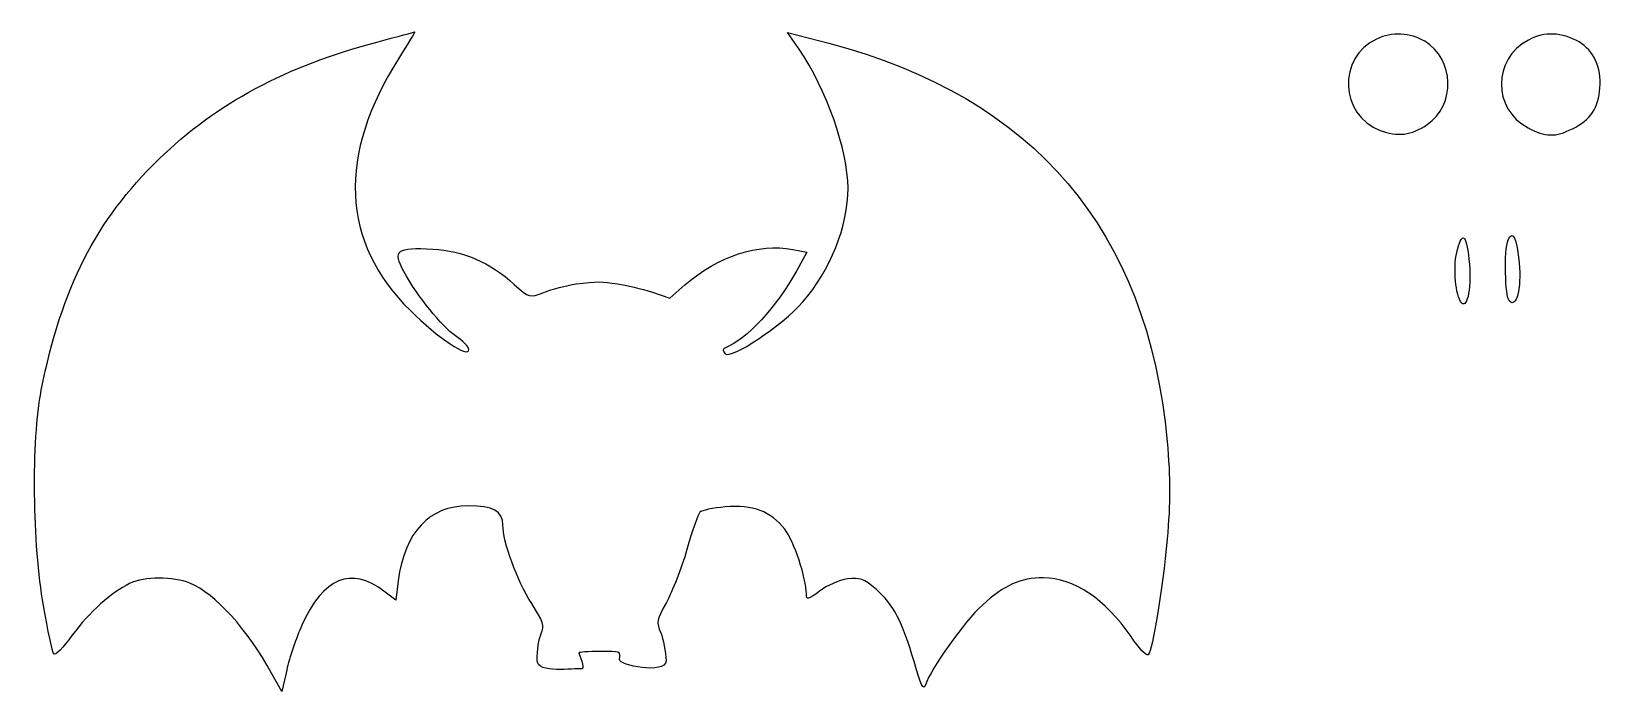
# Model space of a CAD drawing. Header units: centimetres. Extents: x -14.43 to -5.7, y 3.31 to 6.98.
import ezdxf

# ---------------------------------------------------------------- set-up
doc = ezdxf.new("R2010")
doc.units = ezdxf.units.CM
doc.header["$MEASUREMENT"] = 0
doc.layers.add('Layer 1', color=7, linetype='Continuous')

msp = doc.modelspace()

# ---------------------------------------------------------------- linework, layer by layer
at = {"layer": 'Layer 1'}
for points, knots in [([(-12.49849, 6.92088), (-13.01112, 6.78592), (-13.39915, 6.57707), (-13.71562, 6.26909), (-13.71562, 6.26909), (-14.072, 5.92108), (-14.2577, 5.55411), (-14.37161, 4.98249), (-14.37161, 4.98249), (-14.42641, 4.70405), (-14.42013, 4.11975), (-14.35893, 3.78441), (-14.35893, 3.78441), (-14.33566, 3.64516), (-14.30831, 3.52496), (-14.30191, 3.51438), (-14.30191, 3.51438), (-14.29563, 3.5039), (-14.24921, 3.55034), (-14.20069, 3.61781), (-14.20069, 3.61781), (-14.10156, 3.75068), (-13.98556, 3.85609), (-13.88014, 3.90671), (-13.88014, 3.90671), (-13.79579, 3.94684), (-13.63965, 3.94684), (-13.54471, 3.9088), (-13.54471, 3.9088), (-13.40346, 3.84982), (-13.22416, 3.65154), (-13.08919, 3.40476), (-13.08919, 3.40476), (-13.08919, 3.40476), (-13.03427, 3.30565), (-13.03427, 3.30565), (-13.03427, 3.30565), (-13.03427, 3.30565), (-13.00682, 3.42582), (-13.00682, 3.42582), (-13.00682, 3.42582), (-12.99216, 3.49332), (-12.95411, 3.60513), (-12.92246, 3.67472), (-12.92246, 3.67472), (-12.80227, 3.94044), (-12.64834, 4.00375), (-12.46695, 3.86458), (-12.46695, 3.86458), (-12.46695, 3.86458), (-12.39935, 3.81397), (-12.39935, 3.81397), (-12.39935, 3.81397), (-12.39935, 3.81397), (-12.38679, 3.9215), (-12.38679, 3.9215), (-12.38679, 3.9215), (-12.35083, 4.19362), (-12.21378, 4.33919), (-11.99655, 4.33919), (-11.99655, 4.33919), (-11.8595, 4.33919), (-11.80457, 4.30752), (-11.80457, 4.23365), (-11.80457, 4.23365), (-11.80457, 4.13663), (-11.72649, 3.92568), (-11.64437, 3.79489), (-11.64437, 3.79489), (-11.57885, 3.69575), (-11.57256, 3.67051), (-11.59153, 3.62828), (-11.59153, 3.62828), (-11.6042, 3.60093), (-11.61481, 3.53555), (-11.61481, 3.48062), (-11.61481, 3.48062), (-11.61481, 3.40048), (-11.41013, 3.43852), (-11.36581, 3.43212), (-11.36581, 3.43212), (-11.34475, 3.43003), (-11.38269, 3.51658), (-11.38269, 3.52078), (-11.38269, 3.52078), (-11.38269, 3.52496), (-11.32996, 3.52914), (-11.26458, 3.52914), (-11.26458, 3.52914), (-11.15277, 3.53123), (-11.1465, 3.52914), (-11.15708, 3.48493), (-11.15708, 3.48493), (-11.16335, 3.4512), (-10.89761, 3.40048), (-10.89761, 3.47644), (-10.89761, 3.47644), (-10.89972, 3.52705), (-10.9124, 3.59884), (-10.92716, 3.6326), (-10.92716, 3.6326), (-10.95243, 3.68948), (-10.94822, 3.70636), (-10.89552, 3.8013), (-10.89552, 3.8013), (-10.86387, 3.8603), (-10.81117, 3.99105), (-10.78161, 4.0966), (-10.78161, 4.0966), (-10.75206, 4.19992), (-10.71832, 4.29485), (-10.70983, 4.30324), (-10.70983, 4.30324), (-10.69935, 4.31382), (-10.63606, 4.32649), (-10.56857, 4.33279), (-10.56857, 4.33279), (-10.41463, 4.34755), (-10.3133, 4.30752), (-10.23744, 4.20841), (-10.23744, 4.20841), (-10.18463, 4.14091), (-10.11714, 3.93626), (-10.11714, 3.84773), (-10.11714, 3.84773), (-10.11714, 3.81397), (-10.10875, 3.81606), (-10.04337, 3.86458), (-10.04337, 3.86458), (-10.00334, 3.89623), (-9.93365, 3.92568), (-9.88933, 3.93208), (-9.88933, 3.93208), (-9.81975, 3.94044), (-9.79659, 3.93417), (-9.7291, 3.87506), (-9.7291, 3.87506), (-9.63208, 3.78862), (-9.58355, 3.69575), (-9.51817, 3.47226), (-9.51817, 3.47226), (-9.48023, 3.33939), (-9.46547, 3.30774), (-9.45486, 3.34357), (-9.45486, 3.34357), (-9.42742, 3.43003), (-9.23764, 3.69575), (-9.13852, 3.7865), (-9.13852, 3.7865), (-9.01822, 3.89832), (-8.92548, 3.93835), (-8.79888, 3.93835), (-8.79888, 3.93835), (-8.63018, 3.93835), (-8.45717, 3.82236), (-8.31162, 3.6114), (-8.31162, 3.6114), (-8.2695, 3.54603), (-8.22515, 3.50181), (-8.21679, 3.51017), (-8.21679, 3.51017), (-8.19142, 3.53764), (-8.13663, 3.86879), (-8.11125, 4.15348), (-8.11125, 4.15348), (-8.09228, 4.36025), (-8.09228, 4.48683), (-8.11125, 4.69778), (-8.11125, 4.69778), (-8.21888, 5.87047), (-8.8474, 6.61081), (-9.99276, 6.91239), (-9.99276, 6.91239), (-9.99276, 6.91239), (-10.22268, 6.9715), (-10.22268, 6.9715), (-10.22268, 6.9715), (-10.22268, 6.9715), (-10.15727, 6.87865), (-10.15727, 6.87865), (-10.15727, 6.87865), (-10.00543, 6.65723), (-9.88724, 6.3197), (-9.88512, 6.10666), (-9.88512, 6.10666), (-9.88512, 5.89793), (-9.98426, 5.64685), (-10.13621, 5.47395), (-10.13621, 5.47395), (-10.25432, 5.33898), (-10.53693, 5.15119), (-10.56857, 5.18493), (-10.56857, 5.18493), (-10.58336, 5.19971), (-10.58336, 5.21239), (-10.57066, 5.21658), (-10.57066, 5.21658), (-10.45049, 5.263), (-10.28166, 5.44439), (-10.16995, 5.64894), (-10.16995, 5.64894), (-10.16995, 5.64894), (-10.11505, 5.75028), (-10.11505, 5.75028), (-10.11505, 5.75028), (-10.11505, 5.75028), (-10.19313, 5.76506), (-10.19313, 5.76506), (-10.19313, 5.76506), (-10.38508, 5.80089), (-10.60442, 5.7291), (-10.79209, 5.56889), (-10.79209, 5.56889), (-10.79209, 5.56889), (-10.87654, 5.49501), (-10.87654, 5.49501), (-10.87654, 5.49501), (-10.87654, 5.49501), (-10.97777, 5.52875), (-10.97777, 5.52875), (-10.97777, 5.52875), (-11.03257, 5.54562), (-11.11694, 5.56668), (-11.16756, 5.57308), (-11.16756, 5.57308), (-11.24982, 5.58576), (-11.28366, 5.58995), (-11.39746, 5.57308), (-11.39746, 5.57308), (-11.45238, 5.56459), (-11.53255, 5.54353), (-11.57676, 5.52666), (-11.57676, 5.52666), (-11.65691, 5.49501), (-11.65691, 5.49501), (-11.74128, 5.57098), (-11.74128, 5.57098), (-11.87635, 5.69327), (-12.02611, 5.75866), (-12.1948, 5.76715), (-12.1948, 5.76715), (-12.39517, 5.77762), (-12.41843, 5.76075), (-12.35514, 5.64266), (-12.35514, 5.64266), (-12.27706, 5.50129), (-12.14628, 5.33898), (-12.06823, 5.28407), (-12.06823, 5.28407), (-12.0282, 5.25882), (-11.99446, 5.22298), (-11.99446, 5.2082), (-11.99446, 5.2082), (-11.99446, 5.15759), (-12.16316, 5.27138), (-12.31929, 5.42543), (-12.31929, 5.42543), (-12.70733, 5.80718), (-12.7263, 6.29026), (-12.38038, 6.83443), (-12.38038, 6.83443), (-12.33186, 6.91239), (-12.29185, 6.97568), (-12.29603, 6.97568), (-12.29603, 6.97568), (-12.29812, 6.97359), (-12.38888, 6.95043), (-12.49849, 6.92088)], [0, 0, 0, 0, 0.0147059, 0.0147059, 0.0147059, 0.0147059, 0.0294118, 0.0294118, 0.0294118, 0.0294118, 0.0441176, 0.0441176, 0.0441176, 0.0441176, 0.0588235, 0.0588235, 0.0588235, 0.0588235, 0.0735294, 0.0735294, 0.0735294, 0.0735294, 0.0882353, 0.0882353, 0.0882353, 0.0882353, 0.1029412, 0.1029412, 0.1029412, 0.1029412, 0.1176471, 0.1176471, 0.1176471, 0.1176471, 0.1323529, 0.1323529, 0.1323529, 0.1323529, 0.1470588, 0.1470588, 0.1470588, 0.1470588, 0.1617647, 0.1617647, 0.1617647, 0.1617647, 0.1764706, 0.1764706, 0.1764706, 0.1764706, 0.1911765, 0.1911765, 0.1911765, 0.1911765, 0.2058824, 0.2058824, 0.2058824, 0.2058824, 0.2205882, 0.2205882, 0.2205882, 0.2205882, 0.2352941, 0.2352941, 0.2352941, 0.2352941, 0.25, 0.25, 0.25, 0.25, 0.2647059, 0.2647059, 0.2647059, 0.2647059, 0.2794118, 0.2794118, 0.2794118, 0.2794118, 0.2941176, 0.2941176, 0.2941176, 0.2941176, 0.3088235, 0.3088235, 0.3088235, 0.3088235, 0.3235294, 0.3235294, 0.3235294, 0.3235294, 0.3382353, 0.3382353, 0.3382353, 0.3382353, 0.3529412, 0.3529412, 0.3529412, 0.3529412, 0.3676471, 0.3676471, 0.3676471, 0.3676471, 0.3823529, 0.3823529, 0.3823529, 0.3823529, 0.3970588, 0.3970588, 0.3970588, 0.3970588, 0.4117647, 0.4117647, 0.4117647, 0.4117647, 0.4264706, 0.4264706, 0.4264706, 0.4264706, 0.4411765, 0.4411765, 0.4411765, 0.4411765, 0.4558824, 0.4558824, 0.4558824, 0.4558824, 0.4705882, 0.4705882, 0.4705882, 0.4705882, 0.4852941, 0.4852941, 0.4852941, 0.4852941, 0.5, 0.5, 0.5, 0.5, 0.5147059, 0.5147059, 0.5147059, 0.5147059, 0.5294118, 0.5294118, 0.5294118, 0.5294118, 0.5441176, 0.5441176, 0.5441176, 0.5441176, 0.5588235, 0.5588235, 0.5588235, 0.5588235, 0.5735294, 0.5735294, 0.5735294, 0.5735294, 0.5882353, 0.5882353, 0.5882353, 0.5882353, 0.6029412, 0.6029412, 0.6029412, 0.6029412, 0.6176471, 0.6176471, 0.6176471, 0.6176471, 0.6323529, 0.6323529, 0.6323529, 0.6323529, 0.6470588, 0.6470588, 0.6470588, 0.6470588, 0.6617647, 0.6617647, 0.6617647, 0.6617647, 0.6764706, 0.6764706, 0.6764706, 0.6764706, 0.6911765, 0.6911765, 0.6911765, 0.6911765, 0.7058824, 0.7058824, 0.7058824, 0.7058824, 0.7205882, 0.7205882, 0.7205882, 0.7205882, 0.7352941, 0.7352941, 0.7352941, 0.7352941, 0.75, 0.75, 0.75, 0.75, 0.7647059, 0.7647059, 0.7647059, 0.7647059, 0.7794118, 0.7794118, 0.7794118, 0.7794118, 0.7941176, 0.7941176, 0.7941176, 0.7941176, 0.8088235, 0.8088235, 0.8088235, 0.8088235, 0.8235294, 0.8235294, 0.8235294, 0.8235294, 0.8382353, 0.8382353, 0.8382353, 0.8382353, 0.8529412, 0.8529412, 0.8529412, 0.8529412, 0.8676471, 0.8676471, 0.8676471, 0.8676471, 0.8823529, 0.8823529, 0.8823529, 0.8823529, 0.8970588, 0.8970588, 0.8970588, 0.8970588, 0.9117647, 0.9117647, 0.9117647, 0.9117647, 0.9264706, 0.9264706, 0.9264706, 0.9264706, 0.9411765, 0.9411765, 0.9411765, 0.9411765, 0.9558824, 0.9558824, 0.9558824, 0.9558824, 0.9705882, 0.9705882, 0.9705882, 0.9705882, 1, 1, 1, 1]), ([(-6.49671, 5.7657), (-6.52066, 5.68096), (-6.51145, 5.53172), (-6.48012, 5.47645), (-6.48012, 5.47645), (-6.44697, 5.41934), (-6.4175, 5.53909), (-6.43038, 5.6828), (-6.43038, 5.6828), (-6.44329, 5.84308), (-6.46724, 5.87441), (-6.49671, 5.7657)], [0, 0, 0, 0, 0.25, 0.25, 0.25, 0.25, 0.5, 0.5, 0.5, 0.5, 1, 1, 1, 1]), ([(-6.21451, 5.81779), (-6.23845, 5.76068), (-6.23292, 5.50274), (-6.20712, 5.47695), (-6.20712, 5.47695), (-6.16844, 5.43826), (-6.14079, 5.54512), (-6.15371, 5.69066), (-6.15371, 5.69066), (-6.16659, 5.827), (-6.19056, 5.87859), (-6.21451, 5.81779)], [0, 0, 0, 0, 0.25, 0.25, 0.25, 0.25, 0.5, 0.5, 0.5, 0.5, 1, 1, 1, 1])]:
    msp.add_open_spline(points, degree=3, knots=knots, dxfattribs=at)
at = {"layer": 'Layer 1', "color": 1}
for points, knots in [([(-6.67896, 6.92291), (-6.51314, 6.82342), (-6.50579, 6.56917), (-6.66422, 6.46047), (-6.66422, 6.46047), (-6.75267, 6.39967), (-6.83003, 6.39046), (-6.92584, 6.42731), (-6.92584, 6.42731), (-7.15245, 6.51206), (-7.16534, 6.83447), (-6.94611, 6.93581), (-6.94611, 6.93581), (-6.86136, 6.97634), (-6.76002, 6.97081), (-6.67896, 6.92291)], [0, 0, 0, 0, 0.2, 0.2, 0.2, 0.2, 0.4, 0.4, 0.4, 0.4, 0.6, 0.6, 0.6, 0.6, 1, 1, 1, 1]), ([(-5.82044, 6.91922), (-5.73937, 6.87132), (-5.69516, 6.77736), (-5.70436, 6.66498), (-5.70436, 6.66498), (-5.71175, 6.55259), (-5.75596, 6.48626), (-5.85729, 6.43652), (-5.85729, 6.43652), (-5.9531, 6.38862), (-6.00652, 6.39046), (-6.10418, 6.44205), (-6.10418, 6.44205), (-6.30314, 6.54706), (-6.30129, 6.82342), (-6.10232, 6.93028), (-6.10232, 6.93028), (-6.01205, 6.97818), (-5.91624, 6.9745), (-5.82044, 6.91922)], [0, 0, 0, 0, 0.1666667, 0.1666667, 0.1666667, 0.1666667, 0.3333333, 0.3333333, 0.3333333, 0.3333333, 0.5, 0.5, 0.5, 0.5, 0.6666667, 0.6666667, 0.6666667, 0.6666667, 1, 1, 1, 1])]:
    msp.add_open_spline(points, degree=3, knots=knots, dxfattribs=at)

doc.saveas('drawing.dxf')
